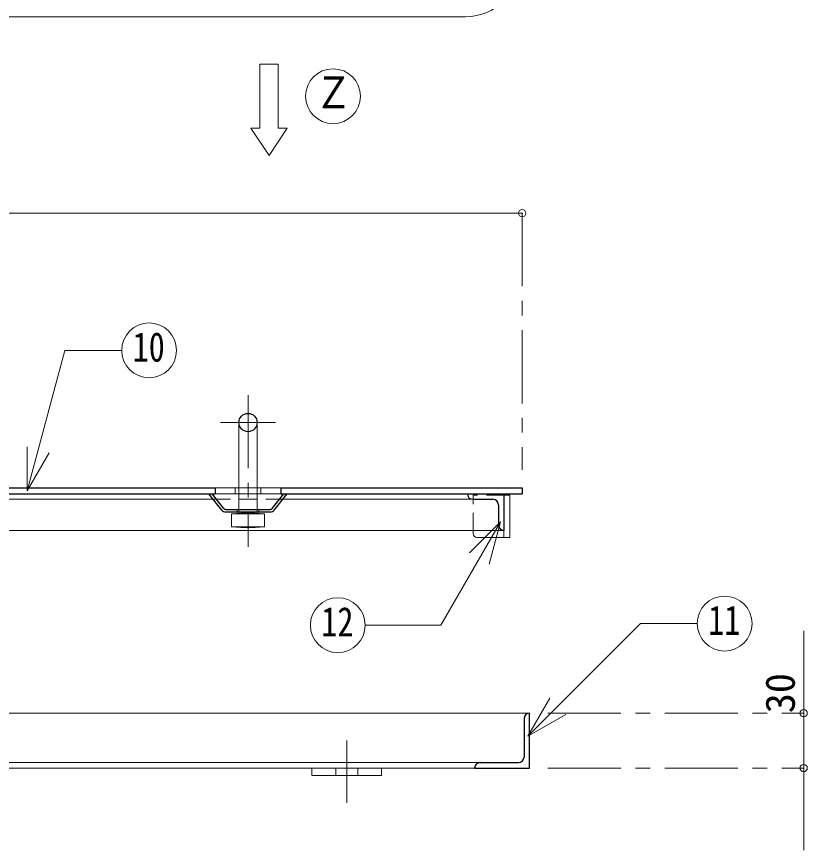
# Model space of a CAD drawing. Units: millimetres at full size, sheet at 1:8; details may follow other scales. Extents: x -1685 to 1555, y -1115 to 1133.
# Drawn here: x -790.1 to -357.6, y 38 to 494 of the extents above; entities that cross this region are included whole.
import ezdxf
from ezdxf.enums import TextEntityAlignment as Align

# ---------------------------------------------------------------- set-up
doc = ezdxf.new("R2010")
doc.units = ezdxf.units.MM
doc.header["$LTSCALE"] = 8
doc.header["$PDMODE"] = 32
doc.header["$PDSIZE"] = 4
doc.linetypes.add('CHAIN1', pattern=[8, 5, -1, 1, -1])
doc.linetypes.add('DASHED1', pattern=[1.8, 1.2, -0.6])
doc.layers.add('0-0_ﾚｲﾔ1', color=4, linetype='Continuous', lineweight=9)
doc.styles.add('ＭＳ ゴシック', font='')
doc.styles.get('ＭＳ ゴシック').set_extended_font_data('MS Gothic')

msp = doc.modelspace()

# ---------------------------------------------------------------- linework, layer by layer
at = {"layer": '0-0_ﾚｲﾔ1', "color": 7, "lineweight": 18}
for p, q in [((-544.576, 494.018), (-1194.576, 494.018)), ((-647.076, 433.018), (-647.076, 468.018)), ((-657.076, 433.018), (-662.076, 433.018)), ((-652.076, 418.018), (-662.076, 433.018)), ((-642.076, 433.018), (-652.076, 418.018)), ((-642.076, 433.018), (-647.076, 433.018)), ((-784.408, 234.695), (-763.83, 311.493)), ((-732.669, 311.493), (-763.83, 311.493)), ((-668.576, 272.018), (-668.576, 224.518)), ((-658.576, 272.018), (-658.576, 224.518)), ((-784.408, 234.695), (-784.408, 258.695)), ((-784.408, 234.695), (-772.408, 255.48)), ((-681.576, 236.218), (-670.576, 236.218)), ((-670.576, 233.018), (-681.576, 233.018)), ((-670.576, 236.218), (-670.576, 233.018)), ((-656.576, 236.218), (-645.576, 236.218)), ((-656.576, 236.218), (-656.576, 233.018)), ((-645.576, 233.018), (-656.576, 233.018)), ((-523.576, 232.218), (-520.376, 232.218)), ((-520.376, 232.218), (-520.376, 209.218)), ((-654.576, 222.018), (-672.576, 222.018)), ((-672.576, 215.018), (-672.576, 222.018)), ((-668.576, 223.018), (-668.576, 222.418)), ((-663.576, 222.018), (-663.576, 215.018)), ((-659.576, 222.518), (-654.576, 222.018)), ((-658.576, 223.018), (-658.576, 222.418)), ((-654.576, 215.018), (-654.576, 222.018)), ((-667.576, 214.518), (-672.576, 215.018)), ((-654.576, 215.018), (-672.576, 215.018)), ((-663.576, 215.018), (-667.576, 214.518)), ((-659.576, 214.518), (-667.576, 214.518)), ((-525.464, 217.724), (-558.115, 161.171)), ((-525.464, 217.724), (-542.435, 200.754)), ((-525.464, 217.724), (-531.676, 194.542)), ((-523.576, 213.018), (-523.576, 209.218)), ((-523.576, 209.218), (-520.376, 209.218)), ((-599.465, 161.171), (-558.115, 161.171)), ((-510.404, 100.398), (-448.763, 162.04)), ((-417.822, 162.04), (-448.763, 162.04)), ((-510.404, 100.398), (-498.404, 121.183)), ((-509.576, 113.018), (-1229.576, 113.018)), ((-510.404, 100.398), (-489.62, 112.398)), ((-1202.576, 86.018), (-536.576, 86.018)), ((-1199.576, 83.018), (-539.576, 83.018))]:
    msp.add_line(p, q, dxfattribs=at)
at = {"layer": '0-0_ﾚｲﾔ1'}
for p, q in [((-513.576, 386.518), (-1225.576, 386.518)), ((-670.576, 236.218), (-668.576, 236.218)), ((-670.576, 233.018), (-668.576, 233.018)), ((-658.576, 236.218), (-656.576, 236.218)), ((-658.576, 233.018), (-656.576, 233.018)), ((-862.576, 230.018), (-682.676, 230.018)), ((-644.476, 230.018), (-540.576, 230.018)), ((-523.576, 213.018), (-1215.576, 213.018)), ((-540.376, 211.218), (-540.376, 213.018)), ((-538.376, 209.218), (-523.576, 209.218)), ((-359.576, 158.018), (-359.576, 38.018)), ((-628.576, 79.018), (-628.576, 83.018)), ((-590.576, 79.018), (-590.576, 83.018)), ((-628.576, 79.018), (-590.576, 79.018))]:
    msp.add_line(p, q, dxfattribs=at)
at = {"layer": '0-0_ﾚｲﾔ1', "linetype": 'CHAIN1'}
for p, q in [((-513.576, 386.518), (-513.576, 246.218)), ((-663.576, 287.018), (-663.576, 204.018)), ((-678.576, 272.018), (-648.576, 272.018)), ((-499.576, 113.018), (-359.576, 113.018)), ((-609.576, 64.018), (-609.576, 98.018)), ((-499.576, 83.018), (-359.576, 83.018))]:
    msp.add_line(p, q, dxfattribs=at)
at = {"layer": '0-0_ﾚｲﾔ1', "color": 5, "lineweight": 25}
for p, q in [((-1057.576, 236.218), (-681.576, 236.218)), ((-1057.576, 233.018), (-681.576, 233.018)), ((-677.977, 224.144), (-685.076, 233.018)), ((-676.806, 225.081), (-683.155, 233.018)), ((-681.576, 236.218), (-681.576, 233.018)), ((-650.347, 225.081), (-643.997, 233.018)), ((-649.176, 224.144), (-642.076, 233.018)), ((-645.576, 236.218), (-513.576, 236.218)), ((-645.576, 236.218), (-645.576, 233.018)), ((-645.576, 233.018), (-513.576, 233.018)), ((-523.576, 233.018), (-523.576, 213.018)), ((-513.576, 236.218), (-513.576, 233.018)), ((-540.576, 230.018), (-529.576, 230.018)), ((-675.634, 224.518), (-651.518, 224.518)), ((-526.576, 227.018), (-526.576, 216.018)), ((-651.518, 223.018), (-675.634, 223.018)), ((-512.576, 110.018), (-512.576, 89.018)), ((-509.576, 83.018), (-509.576, 113.018)), ((-539.576, 83.018), (-509.576, 83.018)), ((-536.576, 86.018), (-515.576, 86.018))]:
    msp.add_line(p, q, dxfattribs=at)
at = {"layer": '0-0_ﾚｲﾔ1', "linetype": 'DASHED1'}
for p, q in [((-658.576, 236.218), (-668.576, 236.218)), ((-668.576, 233.018), (-658.576, 233.018)), ((-682.676, 230.018), (-644.476, 230.018)), ((-523.576, 232.218), (-540.376, 232.218)), ((-540.376, 213.018), (-540.376, 232.218)), ((-668.576, 224.518), (-668.576, 223.018)), ((-658.576, 224.518), (-658.576, 223.018)), ((-615.576, 79.018), (-615.576, 83.018)), ((-603.576, 79.018), (-603.576, 83.018))]:
    msp.add_line(p, q, dxfattribs=at)
at = {"layer": '0-0_ﾚｲﾔ1', "color": 7, "linetype": 'DASHED1', "lineweight": 18}
for p, q in [((-669.576, 224.518), (-669.576, 223.018)), ((-657.576, 224.518), (-657.576, 223.018))]:
    msp.add_line(p, q, dxfattribs=at)
at = {"layer": '0-0_ﾚｲﾔ1', "color": 7, "lineweight": 18}
for points in [[(-657.076, 433.018), (-657.076, 468.018), (-647.076, 468.018)], [(-672.576, 222.018), (-667.576, 222.518), (-663.576, 222.018)], [(-663.576, 222.018), (-659.576, 222.518), (-667.576, 222.518)], [(-654.576, 215.018), (-659.576, 214.518), (-663.576, 215.018)]]:
    msp.add_lwpolyline(points, dxfattribs=at)
for centre in [(-617.076, 450.518), (-717.669, 311.493), (-614.465, 161.171), (-402.822, 162.04)]:
    msp.add_circle(centre, 15, dxfattribs=at)
at = {"layer": '0-0_ﾚｲﾔ1', "color": 5, "lineweight": 25}
msp.add_circle((-663.576, 272.018), 5, dxfattribs=at)
at = {"layer": '0-0_ﾚｲﾔ1', "color": 7, "lineweight": 18}
msp.add_arc((-544.576, 524.018), 30, 270, 0, dxfattribs=at)
at = {"layer": '0-0_ﾚｲﾔ1', "color": 5, "lineweight": 25}
for centre, radius, start, end in [((-540.576, 233.018), 3, 180, 270), ((-529.576, 227.018), 3, 0, 90), ((-675.634, 226.018), 3, 218.65981, 270), ((-675.634, 226.018), 1.5, 218.65981, 270), ((-651.518, 226.018), 1.5, 270, 321.34019), ((-651.518, 226.018), 3, 270, 321.34019), ((-523.576, 216.018), 3, 180, 270), ((-509.576, 110.018), 3, 90, 180), ((-515.576, 89.018), 3, 270, 0), ((-536.576, 83.018), 3, 90, 180)]:
    msp.add_arc(centre, radius, start, end, dxfattribs=at)
at = {"layer": '0-0_ﾚｲﾔ1'}
msp.add_arc((-538.376, 211.218), 2, 180, 270, dxfattribs=at)
at = {"layer": '0-0_ﾚｲﾔ1', "color": 1}
for p in [(-513.576, 386.518), (-359.576, 113.018), (-359.576, 83.018)]:
    msp.add_point(p, dxfattribs=at)

# ---------------------------------------------------------------- texts
at = {"layer": '0-0_ﾚｲﾔ1', "color": 7, "style": 'ＭＳ ゴシック'}
for s, height, width, p in [('Ｚ', 17.6, 0.85, (-627.076, 438.518)), ('10', 16.13, 0.8, (-726.669, 300.493)), ('12', 16.13, 0.8, (-623.465, 150.171)), ('11', 16.13, 0.8, (-411.822, 151.04))]:
    msp.add_text(s, height=height, dxfattribs=dict(at, width=width)).set_placement(p, align=Align.BOTTOM_LEFT)
msp.add_text('30', height=16.13, rotation=90, dxfattribs=at).set_placement((-359.576, 113.018), align=Align.BOTTOM_LEFT)

doc.saveas('drawing.dxf')
